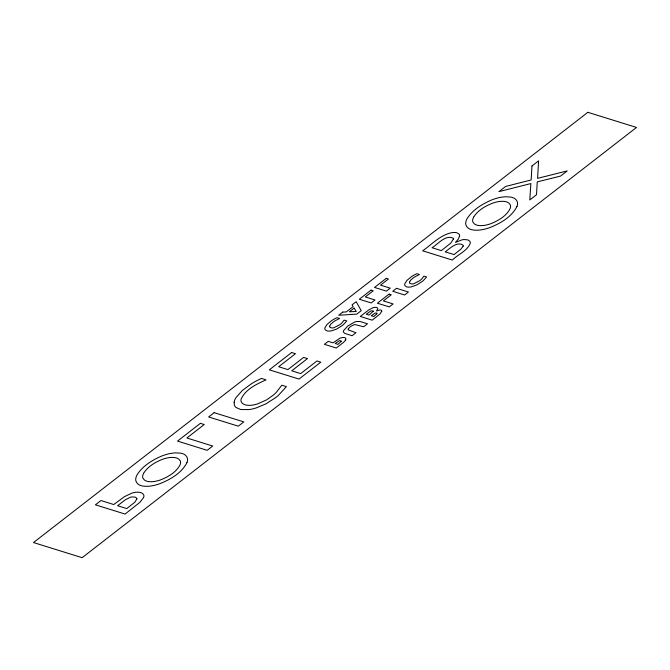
<?xml version="1.0" encoding="UTF-8"?>
<svg xmlns="http://www.w3.org/2000/svg" width="670" height="670" viewBox="0 0 670 670"><rect width="100%" height="100%" fill="white"/><g stroke="black" fill="none" stroke-linecap="round" stroke-linejoin="round"><path stroke-width="1" d="M381.808 311.098L380.007 313.996L372.16 320.168L360.284 316.466L368.601 310.043L372.83 307.798A5.335 2.378 -25.8 0 1 374.455 307.413L375.753 307.354A6.775 3.023 -25.8 0 1 376.691 307.522L377.495 307.991A5.109 2.278 -25.8 0 1 377.738 308.971L376.473 311.006L379.279 310.076A4.246 1.893 -25.8 0 1 381.18 310.21L381.808 311.098M136.965 498.731L134.863 502.182L126.764 508.58L117.585 505.724L125.391 499.753L129.98 497.425A6.985 3.116 -25.8 0 1 132.124 496.897L135.65 497.215L136.965 498.731M234.148 402.218L234.266 404.647A27.328 12.194 -25.8 0 0 235.924 407.427L240.689 409.529L248.989 409.588A26.097 11.65 -25.8 0 0 256.099 407.971L266.04 403.809L275.663 397.611A33.542 14.966 -25.8 0 0 278.511 395.25L286.417 386.623L281.844 385.2L276.174 392.503A30.008 13.392 -25.8 0 1 273.301 395.141L266.526 399.915L257.498 403.935A19.187 8.559 -25.8 0 1 250.697 405.308C247.347 405.484 242.774 405.216 241.192 401.707A18.174 8.107 -25.8 0 1 241.183 398.918C245.798 389.052 256.635 384.161 266.057 379.848L261.401 378.399L256.434 380.87A36.356 16.222 -25.8 0 0 251.351 383.826L242.356 390.451L235.84 397.762A25.904 11.558 -25.8 0 0 234.157 402.218M531.963 166.009L531.159 179.97L505.649 186.436L498.941 191.637L530.866 183.563L529.794 199.953L536.503 194.752L537.248 181.871L560.564 176.076L567.214 170.917L537.575 178.354L538.613 160.85L531.963 166.009M459.62 235.706L458.347 239.09L455.474 242.398L461.722 239.944A9.79 4.363 -25.8 0 1 463.942 239.533L467.777 239.86L469.854 241.25A12.37 5.519 -25.8 0 1 470.156 243.654C466.831 251.258 457.844 254.449 452.359 260.06L422.678 250.823C431.455 244.651 439.286 236.008 449.98 233.093A12.864 5.745 -25.8 0 1 454.494 232.473A13.073 5.837 -25.8 0 1 456.974 232.817L459.118 234.173A12.445 5.553 -25.8 0 1 459.62 235.706M329.69 326.139L329.665 326.458A5.896 2.63 -25.8 0 0 329.967 327.27L331.725 327.957A5.787 2.588 -25.8 0 0 333.828 327.747L340.033 324.598A12.068 5.385 -25.8 0 0 341.909 322.94L344.12 320.109L346.767 320.93L343.383 324.649A19.732 8.802 -25.8 0 1 342.236 325.578L336.7 329.02L331.566 330.821A10.243 4.573 -25.8 0 1 326.859 330.846L325.176 329.715A10.159 4.531 -25.8 0 1 324.916 327.814L327.01 324.464L331.424 320.788A14.84 6.625 -25.8 0 1 333.978 319.205L336.985 317.689L339.581 318.493L334.958 320.871A10.921 4.874 -25.8 0 0 333.451 321.86L330.762 324.213L329.69 326.139M409.538 282.154L409.504 282.48A5.896 2.63 -25.8 0 0 409.805 283.284L411.564 283.971A5.787 2.588 -25.8 0 0 413.666 283.762L419.881 280.613A12.077 5.385 -25.8 0 0 421.748 278.954L423.959 276.124L426.606 276.945L423.222 280.671A19.715 8.794 -25.8 0 1 422.083 281.593L416.547 285.043L411.413 286.835A10.243 4.573 -25.8 0 1 406.698 286.869L405.023 285.73A10.159 4.531 -25.8 0 1 404.764 283.829L406.849 280.487L411.271 276.802A14.84 6.625 -25.8 0 1 413.826 275.219L416.824 273.703L419.42 274.516L414.805 276.894A10.913 4.874 -25.8 0 0 413.29 277.874L410.609 280.228L409.538 282.154M453.372 239.148L450.743 243.118L441.346 250.622L432.033 247.724C437.853 244.399 445.181 234.517 453.029 238.093A6.767 3.015 -25.8 0 1 453.372 239.148M373.215 311.274L369.103 315.042L366.297 314.171L370.77 310.981L373.056 310.855A2.01 0.896 -25.8 0 1 373.215 311.274M463.137 246.183L460.776 249.265L454.051 254.575L445.173 251.82C449.888 248.603 457.024 240.949 463.104 245.17A5.904 2.638 -25.8 0 1 463.137 246.183M348.3 328.903L348.199 329.163A4.28 1.909 -25.8 0 0 348.182 329.849L355.954 332.747L352.127 335.72L344.74 333.384L343.4 332.044A7.529 3.358 -25.8 0 1 343.517 330.678L347.78 326.005L354.38 322.161A7.362 3.283 -25.8 0 1 356.859 321.483L360.016 321.491L367.503 323.778L363.668 326.759L354.933 324.573A4.238 1.893 -25.8 0 0 353.592 324.916L350.996 326.24A7.504 3.35 -25.8 0 0 349.815 327.128L348.3 328.903M186.955 462.627C181.57 473.188 170.364 479.511 159.703 483.757A26.122 11.658 -25.8 0 1 150.407 486.068C145.323 486.696 137.342 486.688 135.775 480.532A26.172 11.675 -25.8 0 1 136.923 475.105C142.333 466.102 151.856 460.391 161.244 456.236A25.904 11.558 -25.8 0 1 170.775 453.389L175.079 452.853L180.674 453.146A28.651 12.789 -25.8 0 1 184.92 454.771L186.679 456.496L187.508 458.657A25.653 11.449 -25.8 0 1 186.955 462.627M516.947 206.519C511.562 217.088 500.348 223.411 489.695 227.658A26.122 11.658 -25.8 0 1 480.39 229.969C475.315 230.597 467.325 230.581 465.759 224.433A26.172 11.675 -25.8 0 1 466.906 219.006C472.325 210.003 481.847 204.291 491.227 200.137A25.904 11.558 -25.8 0 1 500.766 197.29L505.071 196.754L510.666 197.047A28.651 12.78 -25.8 0 1 514.903 198.672L516.662 200.389L517.5 202.558A25.653 11.449 -25.8 0 1 516.947 206.519M341.231 341.373L337.931 344.363L335.176 343.509L339.171 340.796A1.792 0.796 -25.8 0 1 339.816 340.636L341.223 341.013A1.667 0.745 -25.8 0 1 341.231 341.373M143.648 473.246L143.137 474.327A19.103 8.526 -25.8 0 0 142.886 478.12C144.812 482.082 150.147 481.965 153.899 481.554A18.994 8.476 -25.8 0 0 160.767 479.812C168.312 476.78 176.227 472.308 180.071 464.829A18.969 8.467 -25.8 0 0 180.339 461.027C178.413 457.074 173.086 457.183 169.326 457.602A19.078 8.509 -25.8 0 0 162.45 459.344C155.172 462.2 147.869 466.462 143.648 473.246M473.631 217.139L473.129 218.227A19.103 8.526 -25.8 0 0 472.878 222.021C474.796 225.983 480.13 225.857 483.882 225.447A18.994 8.476 -25.8 0 0 490.75 223.713C498.304 220.681 506.219 216.209 510.063 208.73A18.969 8.467 -25.8 0 0 510.331 204.928C508.404 200.967 503.078 201.084 499.318 201.502A19.078 8.509 -25.8 0 0 492.442 203.245C485.164 206.092 477.852 210.363 473.631 217.139M143.581 497.567L139.837 502.408L125.072 514.058L95.4 504.82L100.919 500.54L113.758 504.535L124.377 496.688L131.73 493.204A12.63 5.636 -25.8 0 1 135.575 492.299C138.447 491.964 142.802 492.073 143.883 495.365A12.931 5.77 -25.8 0 1 143.581 497.567M376.892 313.786L373.818 316.508L371.281 315.721L374.991 313.192A2.211 0.988 -25.8 0 1 376.532 313.041A2.111 0.938 -25.8 0 1 376.909 313.786M345.603 340.033L343.743 342.194L336.273 348.015L324.397 344.321L328.233 341.348L333.007 342.831L339.899 338.233A6.005 2.68 -25.8 0 1 342.169 337.588L342.672 337.521A6.474 2.889 -25.8 0 1 344.707 337.647L345 337.755A6.122 2.73 -25.8 0 1 345.611 340.033M587.866 112.309L33.5 542.549L82.134 557.691L636.5 127.451L587.866 112.309M342.764 312.086L338.702 315.243L356.783 314.121L361.222 310.679L356.18 301.676L352.052 304.875L353.14 306.592L346.264 311.927L342.764 312.086M371.038 290.144L359.304 299.247L371.18 302.941L375.016 299.967L365.317 296.952L373.215 290.822L371.038 290.144M386.255 278.335L374.522 287.438L386.397 291.132L390.233 288.159L380.535 285.135L388.433 279.013L386.255 278.335M200.397 423.331L177.517 441.086L207.189 450.324L212.717 446.044L186.871 437.996L204.224 424.529L200.397 423.331M214.149 412.661L208.63 416.949L238.302 426.179L243.821 421.899L214.149 412.661M291.643 352.521L269.332 369.832L299.004 379.069L320.813 362.152L316.985 360.954L300.696 373.592L291.735 370.803L307.455 358.601L303.627 357.411L287.907 369.614L278.678 366.741L295.47 353.71L291.643 352.521M354.087 308.108L349.346 311.784L356.222 311.475L354.087 308.108M389.103 294.105L377.378 303.209L389.253 306.902L393.089 303.929L383.391 300.905L391.28 294.783L389.103 294.105M396.565 288.318L392.729 291.291L404.605 294.984L408.44 292.011L396.565 288.318"/></g></svg>
